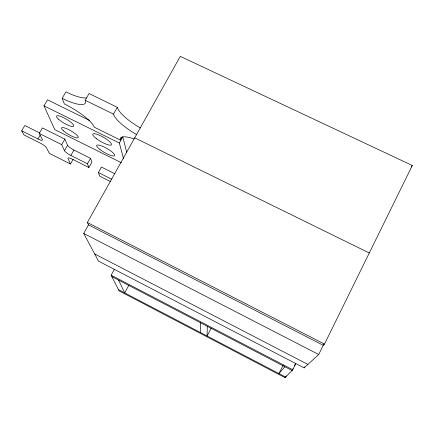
<?xml version="1.0" encoding="UTF-8"?>
<svg xmlns="http://www.w3.org/2000/svg" width="434" height="434" viewBox="0 0 434 434"><rect width="100%" height="100%" fill="white"/><g stroke="black" fill="none" stroke-linecap="round" stroke-linejoin="round"><path stroke-width="0.65" d="M207.3 326.325L207.089 335.992L211.141 328.175M88.509 224.872L323.238 345.29L324.491 344.091L412.3 165.484L180.273 56.355L87.343 222.517L88.509 224.872L83.724 233.443L98.513 261.132L304.115 367.896L318.702 354.513L323.835 344.075M304.115 367.896L304.684 366.741M114.386 269.27L111.147 275.189L119.079 290.861L284.992 377.645L285.594 376.435M286.19 375.828L285.588 377.043L118.471 289.657M292.961 368.661L292.055 370.484L111.863 276.604M294.458 365.64L295.668 363.198M284.992 377.645L292.76 369.768L295.76 363.719M283.185 365.092L278.954 373.571L284.883 366.746M128.893 285.181L124.699 292.912L118.563 280.098M110.54 181.613L99.733 176.188L98.382 172.537L101.464 167.063L115.07 173.866M86.409 97.878A32.246 8.512 31 0 1 70.552 94.037L65.919 91.845L62.149 98.328L64.362 103.938A29.8 7.112 30.4 0 1 94.281 127.195L120.316 140.025L121.927 137.149M123.56 158.719L119.339 143.025L122.806 136.867L126.728 152.372M136.65 134.594A32.545 8.642 29.4 0 1 113.486 114.099L117.337 107.312L89.057 93.554L85.183 100.281L85.623 101.334A32.295 8.273 30.9 0 1 66.787 100.531L62.149 98.328M90.532 158.323L91.97 162.132L88.937 167.497L87.456 163.754L90.532 158.323L73.937 150.039A6.423 1.362 29.9 0 1 67.558 145.281L64.872 139.119L42.413 127.927L39.223 133.412L42.391 139.667A6.418 1.302 30.3 0 1 37.975 138.972L21.7 130.824L24.819 125.507L39.879 133.026M87.456 163.754L70.85 155.437L73.937 150.039M21.7 130.824L23.984 134.931L40.064 142.992A6.255 1.237 30.2 0 1 46.438 147.647L49.34 153.376L70.471 163.998L73.113 159.37M70.85 155.437A6.434 1.324 29.9 0 1 64.449 150.707L67.558 145.281M64.449 150.707L61.693 144.636L64.872 139.119M37.975 138.972L40.15 135.234M121.504 162.793L54.765 129.614L43.98 105.842L47.496 99.825L89.404 120.435M411.258 166.96L412.3 165.484M85.183 100.281L113.486 114.099M134.703 137.833L369.28 252.984M43.98 105.842L119.339 143.025M39.223 133.412L61.693 144.636M88.937 167.497L72.538 159.273A6.266 1.259 29.8 0 0 67.954 158.443L70.471 163.998M98.382 172.537L111.999 179.361M87.343 222.517L324.491 344.091M83.724 233.443L318.702 354.513M94.672 253.939L307.89 364.43M111.147 275.189L292.76 369.768M200.362 322.712L200.654 332.628M140.361 127.954A32.49 8.886 29.4 0 1 117.337 107.312M120.316 140.025A30.065 7.389 29.1 0 1 133.943 138.875M96.256 138.533A10.72 2.517 29.7 0 0 111.43 144.793A10.72 2.517 29.7 0 0 98.773 134.952A10.72 2.517 29.7 0 0 96.256 138.533M63.326 130.699A9.619 2.154 30.1 0 0 77.702 137.871A9.619 2.154 30.1 0 0 68.691 129.63A9.619 2.154 30.1 0 0 63.326 130.699M58.34 119.09A9.971 2.306 30.3 0 0 73.216 126.484A9.971 2.306 30.3 0 0 63.82 117.798A9.971 2.306 30.3 0 0 58.34 119.09M99.966 149.535A10.34 2.349 29.6 0 0 114.641 155.654A10.34 2.349 29.6 0 0 102.457 146.274A10.34 2.349 29.6 0 0 99.966 149.535"/></g></svg>
